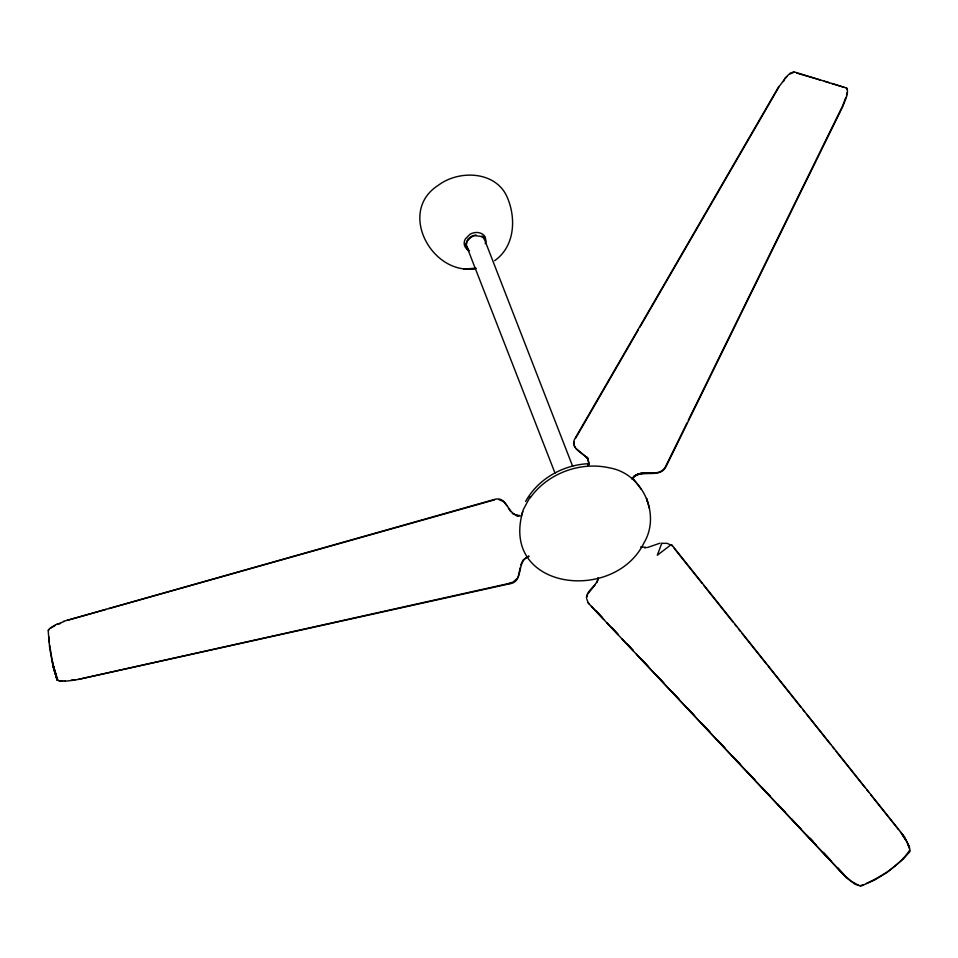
<?xml version="1.0" encoding="UTF-8"?>
<svg xmlns="http://www.w3.org/2000/svg" width="958" height="958" viewBox="0 0 958 958"><rect width="100%" height="100%" fill="white"/><g stroke="black" fill="none" stroke-linecap="round" stroke-linejoin="round"><path stroke-width="1.44" d="M588.99 462.858L587.338 457.217M586.44 598.055C586.679 589.625 597.493 585.985 598.067 577.65M574.225 442.177L574.225 444.62M909.693 850.177C899.778 865.242 882.701 875.78 866.415 883.456M520.23 567.639L518.086 577.171M586.919 596.906L587.577 594.571M846.513 94.986L846.968 92.854M555.029 473.132L466.235 245.2L467.193 241.093L471.312 236.949L474.761 235.644L480.533 236.315L483.311 237.668L484.88 240.422L572.68 466.342M588.535 465.205L588.799 464.055L588.44 465.265M598.343 578.943L596.882 582.584M520.781 564.849L523.08 560.071L528.792 556.023M522.733 511.56C500.052 590.14 614.341 603.6 643.896 543.018C661.164 514.422 642.638 473.312 609.36 467.851C580.129 461.205 547.521 473.432 530.169 497.921M588.056 465.109L588.583 462.786L587.625 458.319L588.356 459.996C584.105 452.607 568.669 448.931 575.231 438.081L778.89 86.328M521.2 516.482L523.308 509.62L530.313 496.519M845.83 97.405L842.549 106.039L688.311 420.263M485.203 243.715L486.089 241.392L485.143 236.901A11.221 9.185 -21.3 0 0 469.995 234.255L465.289 238.973A11.221 9.185 -21.3 0 0 468.57 250.242M687.006 422.921L665.918 465.887C659.355 479.85 640.064 466.917 631.861 478.749M783.44 81.55L784.722 79.047L779.788 85.681M575.602 438.273L638.375 329.78M639.872 327.193L779.177 86.591M525.607 501.477C538.097 478.665 563.627 464.51 589.326 463.66M588.176 593.457L595.193 584.739M48.499 630.412L49.277 629.394M517.416 578.273L513.296 581.925L508.926 583.602M632.208 478.964C640.519 467.516 659.799 480.162 666.289 466.079L842.932 106.182C844.848 100.506 848.812 94.279 847.016 88.148L793.919 71.838L790.063 73.251L784.722 78.424M785.452 78.245L786.913 76.628M494.651 260.684C514.793 246.577 516.338 218.508 507.321 197.48C496.16 170.871 458.93 169.578 438.213 185.361C396.612 211.826 432.765 276.802 476.042 268.396L463.6 268.982L476.102 268.384M634.795 475.851L633.693 476.725C639.321 471.516 647.632 473.575 654.53 473.12L640.076 473.515M789.763 74.113L793.871 72.245M50.606 628.232L55.289 625.346M57.193 623.945L50.343 627.909L48.14 630.232L49.636 647.728L52.75 664.828L57.276 680.192L60.546 681.282L65.192 680.827M635.968 475.06L638.663 473.875M528.936 556.406C515.608 560.658 524.745 582.284 509.021 583.913L78.388 679.45M63.887 621.562L57.851 624.077L60.534 623.49M863.685 884.593L860.033 885.767M660.062 543.15L647.5 547.509M63.515 621.311L494.603 499.393C507.848 495.585 507.524 516.386 519.703 515.464M67.264 620.389L106.11 609.42M108.984 608.605L494.651 499.801M475.97 234.938L472.198 235.943L468.055 238.925L465.648 244.206L467.133 249.284L469.528 250.745M510.458 583.135L75.071 680.072L65.192 681.222M71.251 680.216L74.987 679.689M646.003 547.341L640.663 546.91M644.602 547.856L646.051 547.748M519.703 515.883L515.596 515.356L518.266 515.883L512.291 513.488M62.689 680.922L59.013 680.671M499.058 499.705L503.728 501.633L506.842 505.728M796.745 73.083L806.72 75.993M808.145 76.412L816.36 78.855M817.689 79.251L820.347 80.053M824.287 81.238L829.412 82.795M831.927 83.562L844.022 87.334M858.775 885.503L851.207 881.168M481.934 235.979L484.712 237.572M850.405 880.51L844.273 875.229M846.297 88.04L847.159 89.717M57.983 680.348L53.468 666.193M596.427 611.156L602.57 617.694M611.767 627.478L617.898 634.016M627.095 643.812L633.226 650.338M641.405 659.044L648.566 666.66M656.745 675.366L663.894 682.982M672.073 691.688L679.234 699.316M687.413 708.022L694.562 715.638M701.723 723.254L709.902 731.96M717.051 739.576L725.23 748.282M732.391 755.91L740.57 764.616M746.701 771.142L754.88 779.848M762.029 787.464L770.208 796.17M777.369 803.786L785.536 812.492M791.679 819.03L800.876 828.826M807.007 835.352L816.204 845.148M822.347 851.674L831.544 861.47M837.675 867.996L843.806 874.534L837.711 867.936M591.433 606.39L603.72 619.443M606.785 622.712L618.042 634.675M622.125 639.034L633.382 650.997M636.447 654.266L842.082 872.954M671.69 544.755L904.364 836.669L909.37 846.716L909.98 851.518L903.19 859.098L887.132 872.427L874.558 880.031L861.074 886.054L855.183 884.306L846.345 877.708L587.577 602.295M671.438 545.078L672.372 546.072M810.288 838.286L813.33 841.579M823.497 852.56L830.598 860.248M633.358 478.868L641.333 489.406M575.686 448.248L588.332 458.702M589.398 604.211L587.889 602.055M674.228 548.407L702.154 583.398M704.01 585.733L732.858 621.91M734.726 624.233L736.582 626.568M738.45 628.903L740.306 631.238M742.175 633.573L766.364 663.906M768.232 666.241L800.804 707.076M802.66 709.411L804.528 711.734M806.385 714.069L830.586 744.402M832.442 746.737L834.31 749.072M836.166 751.407L865.014 787.572M866.882 789.907L868.738 792.242M870.594 794.577L898.52 829.58M900.376 831.903L906.927 841.902L909.489 848.62M508.363 508.087L510.638 511.608M904.232 837.424L902.244 834.238L905.777 839.95M466.235 245.2L467.971 248.613M907.717 843.663L908.819 846.309M575.087 447.266L574.477 445.757M586.835 599.037L587.601 601.349M647.56 501.884L646.554 498.447L649.464 508.423M52.462 661.667L53.804 667.451M52.379 661.391L53.133 664.876M52.127 660.23L49.684 645.117M48.81 636.878L49.337 642.459M661.75 543.342L657.296 555.233L670.72 544.97L667.139 543.342L661.75 543.342M57.276 680.192L55.684 675.594L57.276 680.192M55.301 674.157L53.289 667.079L55.301 674.157M55.552 673.893L53.432 666.061L55.552 673.893"/></g></svg>
